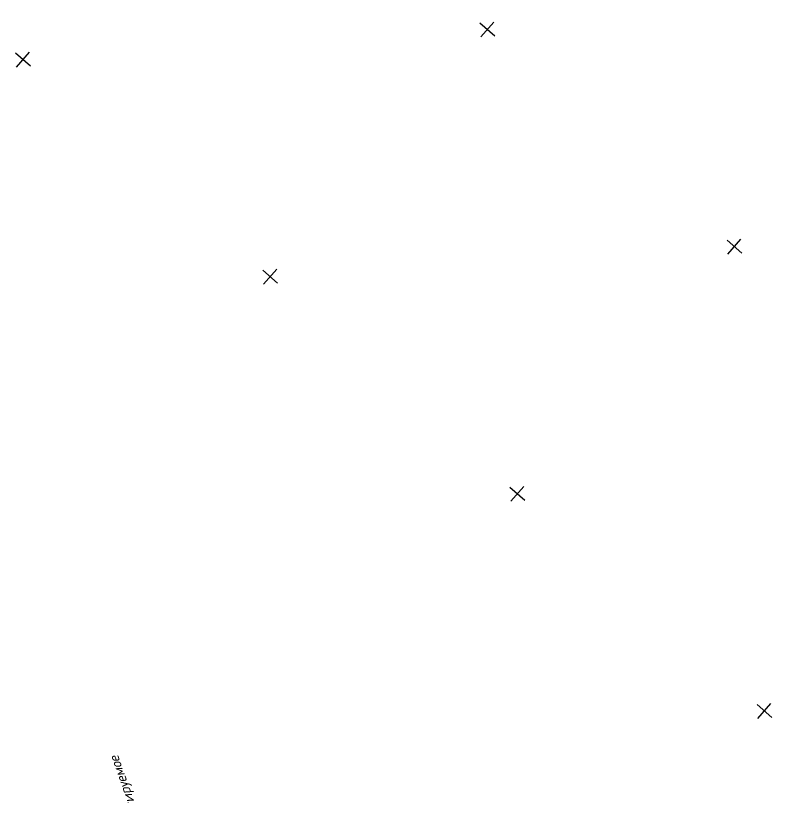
# Model space of a CAD drawing. Header units: millimetres. Extents: x -2893842 to -949497, y -1203244 to 262218.
# Drawn here: x -2715550 to -2599617, y -665563 to -546766 of the extents above; entities that cross this region are included whole.
import ezdxf

# ---------------------------------------------------------------- set-up
doc = ezdxf.new("R2010")
doc.units = ezdxf.units.MM
doc.layers.get('0').update_dxf_attribs({"lineweight": 5})
for name, color, linetype in [('!!!_ Размеры', 7, 'Continuous'), ('02_сетка', 253, 'Continuous'), ('61_Отметки высоты поверхности', 253, 'Continuous')]:
    doc.layers.add(name, color=color, linetype=linetype)
doc.styles.add('STEP PR', font='isocpeui.ttf')

# ---------------------------------------------------------------- blocks, each defined once
blk = doc.blocks.new('BL_333')
at = {"color": 0}
for p, q in [((0, -3), (0, 3)), ((-3, 0), (3, 0))]:
    blk.add_line(p, q, dxfattribs=at)
blk = doc.blocks.new('Топо_07.04.17')
at = {"layer": '02_сетка', "color": 3, "linetype": 'Continuous'}
for p, q in [((-830020, -350240), (-832037, -348019)), ((-832139, -350138), (-829918, -348122)), ((-761511, -353557), (-759290, -351541)), ((-759392, -353660), (-761409, -351438)), ((-798535, -387162), (-796314, -385145)), ((-796416, -387264), (-798432, -385043)), ((-725788, -390684), (-727805, -388462)), ((-727907, -390581), (-725686, -388565)), ((-764931, -424185), (-762709, -422169)), ((-762812, -424288), (-764828, -422066)), ((-731327, -461209), (-729105, -459193)), ((-729208, -461312), (-731224, -459090))]:
    blk.add_line(p, q, dxfattribs=at)
at = {"layer": '02_сетка', "color": 92, "xscale": 500.0000000002746, "yscale": 500.0000000002746, "zscale": 500.0000000002746, "rotation": 42.22816425403256}
for p in [(-760401, -352549), (-797424, -386153), (-726796, -389573), (-763820, -423177), (-730216, -460201)]:
    blk.add_blockref('BL_333', p, dxfattribs=at)

msp = doc.modelspace()

# ---------------------------------------------------------------- block references
at = {"layer": '!!!_ Размеры', "color": 1, "lineweight": 0, "rotation": 6.471407436947433}
msp.add_blockref('Топо_07.04.17', (-1928038.79367, -112877.83782), dxfattribs=at)

# ---------------------------------------------------------------- texts
at = {"layer": '61_Отметки высоты поверхности', "color": 7, "linetype": 'Continuous', "lineweight": 15, "style": 'STEP PR'}
msp.add_text('Ограждение участка проектируемое', height=1500, rotation=109.4790279223, dxfattribs=at).set_placement((-2688763.7094, -690803.24708, -67199.99998))

doc.saveas('drawing.dxf')
